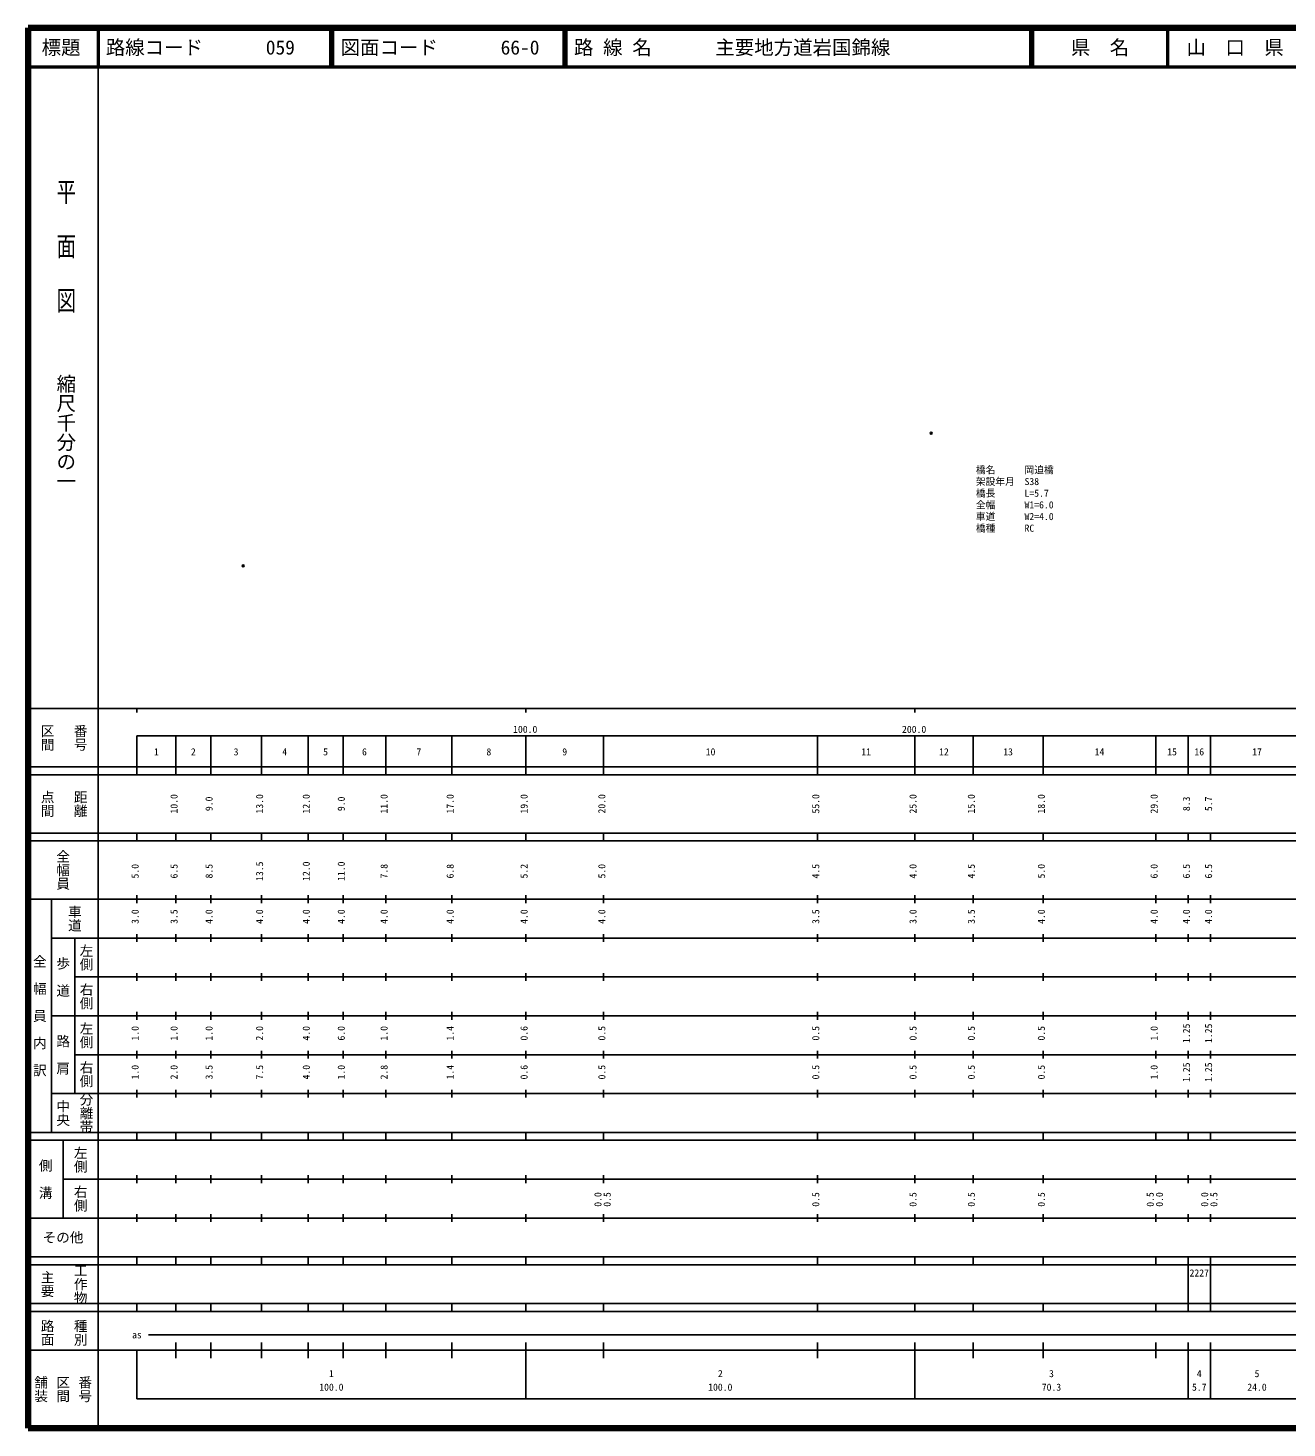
# Model space of a CAD drawing. Units: millimetres on the paper. Extents: x 40 to 680, y 20 to 380.
# Drawn here: x 40 to 363.7, y 20 to 380 of the extents above; entities that cross this region are included whole.
import ezdxf
from ezdxf.enums import TextEntityAlignment as Align

# ---------------------------------------------------------------- set-up
doc = ezdxf.new("R2010")
doc.units = ezdxf.units.MM
doc.header["$PDMODE"] = 32
doc.header["$PDSIZE"] = 0.5
for name, color, linetype in [('M-OTRS', 6, 'Continuous'), ('M-STR-HTXT', 7, 'Continuous'), ('M-TTL-TXT', 7, 'Continuous')]:
    doc.layers.add(name, color=color, linetype=linetype)
for name, color, linetype, lineweight in [('M-TTL', 2, 'Continuous', 140), ('M-TTL-BAND', 7, 'Continuous', 25), ('M-TTL-LINE', 7, 'Continuous', 50)]:
    doc.layers.add(name, color=color, linetype=linetype, lineweight=lineweight)
doc.styles.add('@ＭＳ ゴシック', font='')
doc.styles.add('ＭＳ ゴシック', font='')
doc.styles.get('@ＭＳ ゴシック').set_extended_font_data('@MS Gothic')
doc.styles.get('ＭＳ ゴシック').set_extended_font_data('MS Gothic')

msp = doc.modelspace()

# ---------------------------------------------------------------- linework, layer by layer
at = {"layer": 'M-OTRS'}
for p in [(272.25, 275.804), (95.335, 241.675)]:
    msp.add_point(p, dxfattribs=at)
at = {"layer": 'M-TTL'}
for p, q in [((40, 380), (40, 20)), ((680, 380), (40, 380)), ((40, 20), (680, 20))]:
    msp.add_line(p, q, dxfattribs=at)
at = {"layer": 'M-TTL-BAND'}
for p, q in [((58, 370), (58, 20)), ((40, 205), (579, 205)), ((68, 205), (68, 204)), ((168, 205), (168, 204)), ((268, 205), (268, 204)), ((68, 198), (579, 198)), ((68, 198), (68, 188)), ((78, 188), (78, 198)), ((87, 188), (87, 198)), ((100, 188), (100, 198)), ((112, 188), (112, 198)), ((121, 188), (121, 198)), ((132, 188), (132, 198)), ((149, 188), (149, 198)), ((168, 188), (168, 198)), ((188, 188), (188, 198)), ((243, 188), (243, 198)), ((268, 188), (268, 198)), ((283, 188), (283, 198)), ((301, 188), (301, 198)), ((330, 188), (330, 198)), ((338.3, 188), (338.3, 198)), ((344, 188), (344, 198)), ((40, 190), (579, 190)), ((40, 188), (579, 188)), ((40, 173), (579, 173)), ((68, 171), (68, 173)), ((78, 171), (78, 173)), ((87, 171), (87, 173)), ((100, 171), (100, 173)), ((112, 171), (112, 173)), ((121, 171), (121, 173)), ((132, 171), (132, 173)), ((149, 171), (149, 173)), ((168, 171), (168, 173)), ((188, 171), (188, 173)), ((243, 171), (243, 173)), ((268, 171), (268, 173)), ((283, 171), (283, 173)), ((301, 171), (301, 173)), ((330, 171), (330, 173)), ((338.3, 171), (338.3, 173)), ((344, 171), (344, 173)), ((40, 171), (579, 171)), ((40, 156), (579, 156)), ((46, 96), (46, 156)), ((68, 155), (68, 157)), ((78, 155), (78, 157)), ((87, 155), (87, 157)), ((100, 155), (100, 157)), ((112, 155), (112, 157)), ((121, 155), (121, 157)), ((132, 155), (132, 157)), ((149, 155), (149, 157)), ((168, 155), (168, 157)), ((188, 155), (188, 157)), ((243, 155), (243, 157)), ((268, 155), (268, 157)), ((283, 155), (283, 157)), ((301, 155), (301, 157)), ((330, 155), (330, 157)), ((338.3, 155), (338.3, 157)), ((344, 155), (344, 157)), ((46, 146), (579, 146)), ((52, 146), (52, 106)), ((68, 145), (68, 147)), ((78, 145), (78, 147)), ((87, 145), (87, 147)), ((100, 145), (100, 147)), ((112, 145), (112, 147)), ((121, 145), (121, 147)), ((132, 145), (132, 147)), ((149, 145), (149, 147)), ((168, 145), (168, 147)), ((188, 145), (188, 147)), ((243, 145), (243, 147)), ((268, 145), (268, 147)), ((283, 145), (283, 147)), ((301, 145), (301, 147)), ((330, 145), (330, 147)), ((338.3, 145), (338.3, 147)), ((344, 145), (344, 147)), ((68, 135), (68, 137)), ((78, 135), (78, 137)), ((87, 135), (87, 137)), ((100, 135), (100, 137)), ((112, 135), (112, 137)), ((121, 135), (121, 137)), ((132, 135), (132, 137)), ((149, 135), (149, 137)), ((168, 135), (168, 137)), ((188, 135), (188, 137)), ((243, 135), (243, 137)), ((268, 135), (268, 137)), ((283, 135), (283, 137)), ((301, 135), (301, 137)), ((330, 135), (330, 137)), ((338.3, 135), (338.3, 137)), ((344, 135), (344, 137)), ((52, 136), (579, 136)), ((46, 126), (579, 126)), ((68, 125), (68, 127)), ((78, 125), (78, 127)), ((87, 125), (87, 127)), ((100, 125), (100, 127)), ((112, 125), (112, 127)), ((121, 125), (121, 127)), ((132, 125), (132, 127)), ((149, 125), (149, 127)), ((168, 125), (168, 127)), ((188, 125), (188, 127)), ((243, 125), (243, 127)), ((268, 125), (268, 127)), ((283, 125), (283, 127)), ((301, 125), (301, 127)), ((330, 125), (330, 127)), ((338.3, 125), (338.3, 127)), ((344, 125), (344, 127)), ((52, 116), (579, 116)), ((68, 115), (68, 117)), ((78, 115), (78, 117)), ((87, 115), (87, 117)), ((100, 115), (100, 117)), ((112, 115), (112, 117)), ((121, 115), (121, 117)), ((132, 115), (132, 117)), ((149, 115), (149, 117)), ((168, 115), (168, 117)), ((188, 115), (188, 117)), ((243, 115), (243, 117)), ((268, 115), (268, 117)), ((283, 115), (283, 117)), ((301, 115), (301, 117)), ((330, 115), (330, 117)), ((338.3, 115), (338.3, 117)), ((344, 115), (344, 117)), ((46, 106), (579, 106)), ((68, 105), (68, 107)), ((78, 105), (78, 107)), ((87, 105), (87, 107)), ((100, 105), (100, 107)), ((112, 105), (112, 107)), ((121, 105), (121, 107)), ((132, 105), (132, 107)), ((149, 105), (149, 107)), ((168, 105), (168, 107)), ((188, 105), (188, 107)), ((243, 105), (243, 107)), ((268, 105), (268, 107)), ((283, 105), (283, 107)), ((301, 105), (301, 107)), ((330, 105), (330, 107)), ((338.3, 105), (338.3, 107)), ((344, 105), (344, 107)), ((40, 96), (579, 96)), ((40, 94), (579, 94)), ((49, 94), (49, 74)), ((68, 94), (68, 96)), ((78, 94), (78, 96)), ((87, 94), (87, 96)), ((100, 94), (100, 96)), ((112, 94), (112, 96)), ((121, 94), (121, 96)), ((132, 94), (132, 96)), ((149, 94), (149, 96)), ((168, 94), (168, 96)), ((188, 94), (188, 96)), ((243, 94), (243, 96)), ((268, 94), (268, 96)), ((283, 94), (283, 96)), ((301, 94), (301, 96)), ((330, 94), (330, 96)), ((338.3, 94), (338.3, 96)), ((344, 94), (344, 96)), ((49, 84), (579, 84)), ((68, 83), (68, 85)), ((78, 83), (78, 85)), ((87, 83), (87, 85)), ((100, 83), (100, 85)), ((112, 83), (112, 85)), ((121, 83), (121, 85)), ((132, 83), (132, 85)), ((149, 83), (149, 85)), ((168, 83), (168, 85)), ((188, 83), (188, 85)), ((243, 83), (243, 85)), ((268, 83), (268, 85)), ((283, 83), (283, 85)), ((301, 83), (301, 85)), ((330, 83), (330, 85)), ((338.3, 83), (338.3, 85)), ((344, 83), (344, 85)), ((40, 74), (579, 74)), ((68, 73), (68, 75)), ((78, 73), (78, 75)), ((87, 73), (87, 75)), ((100, 73), (100, 75)), ((112, 73), (112, 75)), ((121, 73), (121, 75)), ((132, 73), (132, 75)), ((149, 73), (149, 75)), ((168, 73), (168, 75)), ((188, 73), (188, 75)), ((243, 73), (243, 75)), ((268, 73), (268, 75)), ((283, 73), (283, 75)), ((301, 73), (301, 75)), ((330, 73), (330, 75)), ((338.3, 73), (338.3, 75)), ((344, 73), (344, 75)), ((40, 64), (579, 64)), ((40, 62), (579, 62)), ((68, 62), (68, 64)), ((78, 62), (78, 64)), ((87, 62), (87, 64)), ((100, 62), (100, 64)), ((112, 62), (112, 64)), ((121, 62), (121, 64)), ((132, 62), (132, 64)), ((149, 62), (149, 64)), ((168, 62), (168, 64)), ((188, 62), (188, 64)), ((243, 62), (243, 64)), ((268, 62), (268, 64)), ((283, 62), (283, 64)), ((301, 62), (301, 64)), ((330, 62), (330, 64)), ((338.3, 62), (338.3, 64)), ((338.3, 52), (338.3, 62)), ((344, 62), (344, 64)), ((344, 52), (344, 62)), ((40, 52), (579, 52)), ((68, 50), (68, 52)), ((78, 50), (78, 52)), ((87, 50), (87, 52)), ((100, 50), (100, 52)), ((112, 50), (112, 52)), ((121, 50), (121, 52)), ((132, 50), (132, 52)), ((149, 50), (149, 52)), ((168, 50), (168, 52)), ((188, 50), (188, 52)), ((243, 50), (243, 52)), ((268, 50), (268, 52)), ((283, 50), (283, 52)), ((301, 50), (301, 52)), ((330, 50), (330, 52)), ((338.3, 50), (338.3, 52)), ((344, 50), (344, 52)), ((40, 50), (579, 50)), ((71, 44), (565, 44)), ((40, 40), (579, 40)), ((68, 40), (68, 27.5)), ((78, 38), (78, 42)), ((87, 38), (87, 42)), ((100, 38), (100, 42)), ((112, 38), (112, 42)), ((121, 38), (121, 42)), ((132, 38), (132, 42)), ((149, 38), (149, 42)), ((168, 27.5), (168, 42)), ((188, 38), (188, 42)), ((243, 38), (243, 42)), ((268, 27.5), (268, 42)), ((283, 38), (283, 42)), ((301, 38), (301, 42)), ((330, 38), (330, 42)), ((338.3, 27.5), (338.3, 42)), ((344, 27.5), (344, 42)), ((68, 27.5), (579, 27.5))]:
    msp.add_line(p, q, dxfattribs=at)
at = {"layer": 'M-TTL-LINE'}
for p, q in [((58, 380), (58, 370)), ((117.75, 380), (117.75, 370)), ((118.25, 380), (118.25, 370)), ((177.75, 380), (177.75, 370)), ((178.25, 380), (178.25, 370)), ((297.75, 380), (297.75, 370)), ((298.25, 380), (298.25, 370)), ((333, 380), (333, 370)), ((40, 370), (680, 370))]:
    msp.add_line(p, q, dxfattribs=at)

# ---------------------------------------------------------------- texts
at = {"layer": 'M-STR-HTXT', "style": 'ＭＳ ゴシック'}
for s, p in [('橋名\u3000\u3000\u3000岡迫橋', (283.727, 264.915)), ('架設年月\u3000S38', (283.727, 261.915)), ('橋長\u3000\u3000\u3000L=5.7', (283.727, 258.915)), ('全幅\u3000\u3000\u3000W1=6.0', (283.727, 255.915)), ('橋種\u3000\u3000\u3000RC', (283.727, 249.915)), ('車道\u3000\u3000\u3000W2=4.0', (283.727, 252.915))]:
    msp.add_text(s, height=1.833, dxfattribs=at).set_placement(p, align=Align.BOTTOM_LEFT)
at = {"layer": 'M-TTL-BAND', "style": '@ＭＳ ゴシック', "width": 1.4}
msp.add_text('平  面  図', height=3.666, rotation=270, dxfattribs=at).set_placement((49.777, 306.475), align=Align.MIDDLE_RIGHT)
at = {"layer": 'M-TTL-BAND', "style": '@ＭＳ ゴシック'}
msp.add_text('縮尺千分の一', height=3.666, rotation=270, dxfattribs=at).set_placement((49.777, 261.03), align=Align.MIDDLE_RIGHT)
for s, p in [('区間', (45, 197.5)), ('番号', (53.5, 197.5)), ('点間', (45, 180.5)), ('距離', (53.5, 180.5)), ('全幅員', (49, 163.5)), ('車道', (52, 151)), ('左側', (55, 141)), ('全\u3000幅\u3000員\u3000内\u3000訳', (43, 126)), ('歩\u3000道', (49, 136)), ('右側', (55, 131)), ('左側', (55, 121)), ('路\u3000肩', (49, 116)), ('右側', (55, 111)), ('分離帯', (55, 101)), ('中央', (49, 101)), ('左側', (53.5, 89)), ('側\u3000溝', (44.5, 84)), ('右側', (53.5, 79)), ('工作物', (53.5, 57)), ('主要', (45, 57)), ('路面', (45, 44.5)), ('種別', (53.5, 44.5)), ('舗装', (43.333, 30)), ('区間', (49, 30)), ('番号', (54.667, 30))]:
    msp.add_text(s, height=2.566, rotation=270, dxfattribs=at).set_placement(p, align=Align.MIDDLE_CENTER)
at = {"layer": 'M-TTL-BAND', "style": 'ＭＳ ゴシック'}
for s, p in [('100.0', (167.844, 198.195)), ('200.0', (267.844, 198.195)), ('1', (73, 192.405)), ('2', (82.5, 192.405)), ('3', (93.5, 192.405)), ('4', (106, 192.405)), ('5', (116.5, 192.405)), ('6', (126.5, 192.405)), ('7', (140.5, 192.405)), ('8', (158.5, 192.405)), ('9', (178, 192.405)), ('10', (215.5, 192.405)), ('11', (255.5, 192.405)), ('12', (275.5, 192.405)), ('13', (292, 192.405)), ('14', (315.5, 192.405)), ('15', (334.15, 192.405)), ('16', (341.15, 192.405)), ('17', (356, 192.405)), ('as', (68, 42.5)), ('1', (118, 32.523)), ('2', (218, 32.523)), ('3', (303.15, 32.523)), ('4', (341.15, 32.523)), ('5', (356, 32.523)), ('100.0', (118, 29.033)), ('100.0', (218, 29.033)), ('70.3', (303.15, 29.033)), ('5.7', (341.15, 29.033)), ('24.0', (356, 29.033))]:
    msp.add_text(s, height=1.833, dxfattribs=at).set_placement(p, align=Align.BOTTOM_CENTER)
for s, p in [('10.0', (79, 180.5)), ('9.0', (88, 180.5)), ('13.0', (101, 180.5)), ('12.0', (113, 180.5)), ('9.0', (122, 180.5)), ('11.0', (133, 180.5)), ('17.0', (150, 180.5)), ('19.0', (169, 180.5)), ('20.0', (189, 180.5)), ('55.0', (244, 180.5)), ('25.0', (269, 180.5)), ('15.0', (284, 180.5)), ('18.0', (302, 180.5)), ('29.0', (331, 180.5)), ('8.3', (339.3, 180.5)), ('5.7', (345, 180.5)), ('5.0', (69, 163.174)), ('6.5', (79, 163.174)), ('8.5', (88, 163.174)), ('13.5', (101, 163.174)), ('12.0', (113, 163.174)), ('11.0', (122, 163.174)), ('7.8', (133, 163.174)), ('6.8', (150, 163.174)), ('5.2', (169, 163.174)), ('5.0', (189, 163.174)), ('4.5', (244, 163.174)), ('4.0', (269, 163.174)), ('4.5', (284, 163.174)), ('5.0', (302, 163.174)), ('6.0', (331, 163.174)), ('6.5', (339.3, 163.174)), ('6.5', (345, 163.174)), ('3.0', (69, 151.5)), ('3.5', (79, 151.5)), ('4.0', (88, 151.5)), ('4.0', (101, 151.5)), ('4.0', (113, 151.5)), ('4.0', (122, 151.5)), ('4.0', (133, 151.5)), ('4.0', (150, 151.5)), ('4.0', (169, 151.5)), ('4.0', (189, 151.5)), ('3.5', (244, 151.5)), ('3.0', (269, 151.5)), ('3.5', (284, 151.5)), ('4.0', (302, 151.5)), ('4.0', (331, 151.5)), ('4.0', (339.3, 151.5)), ('4.0', (345, 151.5)), ('1.0', (69, 121.5)), ('1.0', (79, 121.5)), ('1.0', (88, 121.5)), ('2.0', (101, 121.5)), ('4.0', (113, 121.5)), ('6.0', (122, 121.5)), ('1.0', (133, 121.5)), ('1.4', (150, 121.5)), ('0.6', (169, 121.5)), ('0.5', (189, 121.5)), ('0.5', (244, 121.5)), ('0.5', (269, 121.5)), ('0.5', (284, 121.5)), ('0.5', (302, 121.5)), ('1.0', (331, 121.5)), ('1.25', (339.3, 121.5)), ('1.25', (345, 121.5)), ('1.0', (69, 111.5)), ('2.0', (79, 111.5)), ('3.5', (88, 111.5)), ('7.5', (101, 111.5)), ('4.0', (113, 111.5)), ('1.0', (122, 111.5)), ('2.8', (133, 111.5)), ('1.4', (150, 111.5)), ('0.6', (169, 111.5)), ('0.5', (189, 111.5)), ('0.5', (244, 111.5)), ('0.5', (269, 111.5)), ('0.5', (284, 111.5)), ('0.5', (302, 111.5)), ('1.0', (331, 111.5)), ('1.25', (339.3, 111.5)), ('1.25', (345, 111.5)), ('0.0', (188, 78.764)), ('0.5', (190.37, 78.764)), ('0.5', (244, 78.764)), ('0.5', (269, 78.764)), ('0.5', (284, 78.764)), ('0.5', (302, 78.764)), ('0.5', (330, 78.764)), ('0.0', (332.37, 78.764)), ('0.0', (344, 78.764)), ('0.5', (346.37, 78.764))]:
    msp.add_text(s, height=1.833, rotation=90, dxfattribs=at).set_placement(p, align=Align.BOTTOM_CENTER)
msp.add_text('その他', height=2.566, dxfattribs=at).set_placement((49, 69), align=Align.MIDDLE_CENTER)
msp.add_text('2227', height=1.833, dxfattribs=at).set_placement((338.65, 58.405), align=Align.BOTTOM_LEFT)
at = {"layer": 'M-TTL-TXT', "style": 'ＭＳ ゴシック'}
for s, p in [('標題', (48.5, 375)), ('県\u3000名', (315.625, 375)), ('山\u3000口\u3000県', (350.375, 375))]:
    msp.add_text(s, height=3.666, dxfattribs=at).set_placement(p, align=Align.MIDDLE_CENTER)
for s, p in [('路線コード', (60, 375)), ('059', (101.142, 375)), ('図面コード', (120.38, 375)), ('66-0', (161.521, 375)), ('路 線 名', (180.38, 375)), ('主要地方道岩国錦線', (216.734, 375))]:
    msp.add_text(s, height=3.666, dxfattribs=at).set_placement(p, align=Align.MIDDLE_LEFT)

doc.saveas('drawing.dxf')
